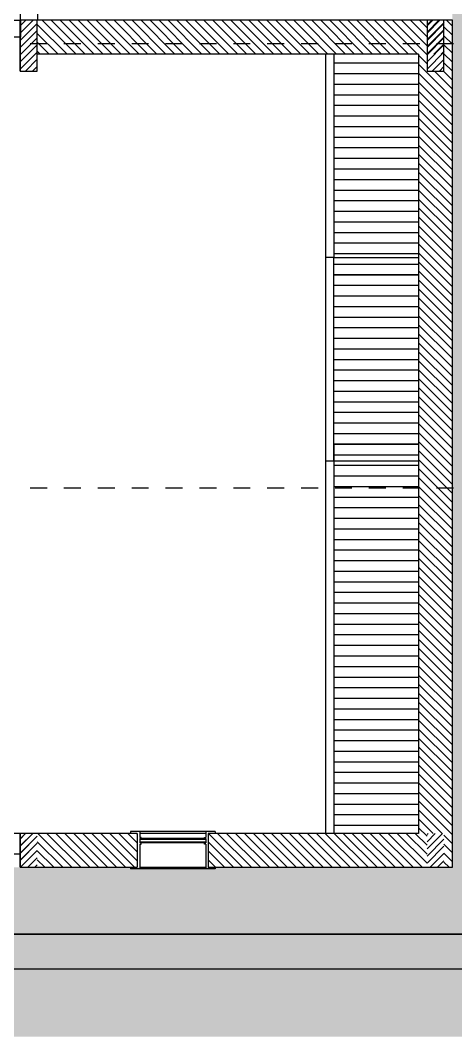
# Model space of a CAD drawing. Header units: metres. Extents: x -22 to 82, y -7 to 32.
# Drawn here: x 28.05 to 30.62, y 3.7 to 9.7 of the extents above; entities that cross this region are included whole.
import ezdxf

# ---------------------------------------------------------------- set-up
doc = ezdxf.new("R2010")
doc.units = ezdxf.units.M
doc.header["$LTSCALE"] = 2
doc.header["$MEASUREMENT"] = 0
doc.linetypes.add('BORDER', pattern=[44.45, 12.7, -6.35, 12.7, -6.35, 0, -6.35])
doc.linetypes.add('DASHDOT', pattern=[25.4, 12.7, -6.35, 0, -6.35])
for name, color, linetype in [('PDF2_-FADE-IS-AFMONT', 160, 'CONTINUOUS'), ('ZHATCH_VEREDA', 254, 'CONTINUOUS'), ('ZLINEA_DE_EJES', 6, 'BORDER'), ('ZSILUETAEDIFICIO', 253, 'CONTINUOUS')]:
    doc.layers.add(name, color=color, linetype=linetype)
pattern_1 = [(45, (-2105.56335, -1460.873097), (-0.02121320344, 0.02121320344), [])]

msp = doc.modelspace()

# ---------------------------------------------------------------- hatches: boundary and pattern name
at = {"layer": 'ZHATCH_VEREDA'}
h = msp.add_hatch(color=256, dxfattribs=at)
h.dxf.hatch_style = 1
h.paths.add_polyline_path([(31.4333, 3.7), (31.4333, 20.5), (30.6057, 20.5121), (30.6056, 4.7), (20.8054, 4.7), (20.8054, 3.7)])
at = {"layer": 'ZSILUETAEDIFICIO'}
h = msp.add_hatch(dxfattribs=at)
h.set_pattern_fill('_USER', color=256, scale=0.03, angle=45, pattern_type=0)
h.set_pattern_definition([(45, (25.70492, 10.541144), (-0.0212132, 0.0212132), [])])
h.paths.add_polyline_path([(28.0549, 9.4), (28.1549, 9.4), (28.1549, 9.7), (28.0549, 9.7)])
h = msp.add_hatch(dxfattribs=at)
h.set_pattern_fill('_USER', color=256, scale=0.03, angle=45, pattern_type=0)
h.set_pattern_definition([(45, (28.10563, 10.541144), (-0.0212132, 0.0212132), [])])
h.paths.add_polyline_path([(30.4556, 9.4), (30.5556, 9.4), (30.5556, 9.7), (30.4556, 9.7)])
h = msp.add_hatch(dxfattribs=at)
h.set_pattern_fill('_USER', color=256, scale=0.03, angle=225, pattern_type=0)
h.set_pattern_definition([(225, (32.906344, 8.558855), (0.0212132, -0.0212132), [])])
h.paths.add_polyline_path([(30.5563, 9.7), (30.4563, 9.7), (30.4563, 9.5), (30.5563, 9.5)])
h = msp.add_hatch(dxfattribs=at)
h.set_pattern_fill('_USER', color=256, scale=0.03, angle=45, pattern_type=0)
h.set_pattern_definition(pattern_1)
h.paths.add_polyline_path([(28.1549, 4.7), (28.0549, 4.7), (28.0549, 4.9), (28.1549, 4.9)])
h = msp.add_hatch(dxfattribs=at)
h.set_pattern_fill('_USER', color=256, scale=0.03, angle=45, pattern_type=0)
h.set_pattern_definition(pattern_1)
h.paths.add_polyline_path([(28.1551, 4.7), (28.0551, 4.7), (28.0551, 4.9), (28.1551, 4.9)])
h = msp.add_hatch(dxfattribs=at)
h.set_pattern_fill('_USER', color=256, scale=0.03, angle=45, pattern_type=0)
h.set_pattern_definition(pattern_1)
h.paths.add_polyline_path([(30.5556, 4.7), (30.4556, 4.7), (30.4556, 4.9), (30.5556, 4.9)])
h = msp.add_hatch(dxfattribs=at)
h.set_pattern_fill('_USER', color=256, scale=0.03, angle=45, pattern_type=0)
h.set_pattern_definition(pattern_1)
h.paths.add_polyline_path([(30.5556, 4.7), (30.4556, 4.7), (30.4556, 4.9), (30.5556, 4.9)])

# ---------------------------------------------------------------- linework, layer by layer
at = {"layer": 'PDF2_-FADE-IS-AFMONT', "const_width": 0.00849, "elevation": 0}
msp.add_lwpolyline([(14.5344, 9.3109), (14.5344, 4.3053), (31.2491, 4.3053), (31.2406, 20.5), (-18.4644, 20.5)], dxfattribs=at)
at = {"layer": 'ZLINEA_DE_EJES', "linetype": 'DASHDOT', "ltscale": 0.001}
for p, q in [((-20.6876, 9.5638, 0), (33.3816, 9.5638, 0)), ((-20.6876, 6.9404, 0), (33.3816, 6.9404, 0))]:
    msp.add_line(p, q, dxfattribs=at)
at = {"layer": 'ZSILUETAEDIFICIO', "linetype": 'Continuous'}
for p, q in [((28.0556, 9.7, 0), (28.0556, 11.9333, 0)), ((28.1556, 11.9333, 0), (28.1556, 9.7, 0)), ((28.1549, 9.6762, 0), (28.3311, 9.5, 0)), ((28.1841, 9.7, 0), (28.3841, 9.5, 0)), ((28.2372, 9.7, 0), (28.4372, 9.5, 0)), ((28.2902, 9.7, 0), (28.4902, 9.5, 0)), ((28.3432, 9.7, 0), (28.5432, 9.5, 0)), ((28.3963, 9.7, 0), (28.5963, 9.5, 0)), ((28.4493, 9.7, 0), (28.6493, 9.5, 0)), ((28.5023, 9.7, 0), (28.7023, 9.5, 0)), ((28.5554, 9.7, 0), (28.7554, 9.5, 0)), ((28.6084, 9.7, 0), (28.8084, 9.5, 0)), ((28.6614, 9.7, 0), (28.8614, 9.5, 0)), ((28.7145, 9.7, 0), (28.9145, 9.5, 0)), ((28.7675, 9.7, 0), (28.9675, 9.5, 0)), ((28.8205, 9.7, 0), (29.0205, 9.5, 0)), ((28.8736, 9.7, 0), (29.0736, 9.5, 0)), ((28.9266, 9.7, 0), (29.1266, 9.5, 0)), ((28.9796, 9.7, 0), (29.1796, 9.5, 0)), ((29.0327, 9.7, 0), (29.2327, 9.5, 0)), ((29.0857, 9.7, 0), (29.2857, 9.5, 0)), ((29.1387, 9.7, 0), (29.3387, 9.5, 0)), ((29.1918, 9.7, 0), (29.3918, 9.5, 0)), ((29.2448, 9.7, 0), (29.4448, 9.5, 0)), ((29.2978, 9.7, 0), (29.4978, 9.5, 0)), ((29.3509, 9.7, 0), (29.5509, 9.5, 0)), ((29.4039, 9.7, 0), (29.6039, 9.5, 0)), ((29.4569, 9.7, 0), (29.6569, 9.5, 0)), ((29.51, 9.7, 0), (29.71, 9.5, 0)), ((29.563, 9.7, 0), (29.763, 9.5, 0)), ((29.616, 9.7, 0), (29.816, 9.5, 0)), ((29.6691, 9.7, 0), (29.8691, 9.5, 0)), ((29.7221, 9.7, 0), (29.9221, 9.5, 0)), ((29.7751, 9.7, 0), (29.9751, 9.5, 0)), ((29.8282, 9.7, 0), (30.0282, 9.5, 0)), ((29.8812, 9.7, 0), (30.0812, 9.5, 0)), ((29.9342, 9.7, 0), (30.1342, 9.5, 0)), ((29.9873, 9.7, 0), (30.1873, 9.5, 0)), ((30.0403, 9.7, 0), (30.2403, 9.5, 0)), ((30.0933, 9.7, 0), (30.2933, 9.5, 0)), ((30.1464, 9.7, 0), (30.3464, 9.5, 0)), ((30.1994, 9.7, 0), (30.3994, 9.5, 0)), ((30.2524, 9.7, 0), (30.4556, 9.4968, 0)), ((30.3055, 9.7, 0), (30.4556, 9.5498, 0)), ((30.3585, 9.7, 0), (30.4556, 9.6029, 0)), ((30.4115, 9.7, 0), (30.4556, 9.6559, 0)), ((30.5556, 9.662, 0), (30.6056, 9.612, 0)), ((30.5706, 9.7, 0), (30.6056, 9.665, 0)), ((28.1549, 9.6231, 0), (28.2781, 9.5, 0)), ((30.5556, 9.6089, 0), (30.6056, 9.5589, 0)), ((28.1549, 9.5701, 0), (28.225, 9.5, 0)), ((30.5556, 9.5559, 0), (30.6056, 9.5059, 0)), ((28.1549, 9.5171, 0), (28.172, 9.5, 0)), ((30.4056, 9.4938, 0), (30.4556, 9.4438, 0)), ((30.5556, 9.5029, 0), (30.6056, 9.4529, 0)), ((29.9056, 9.4483, 0), (30.4056, 9.4483, 0)), ((30.4056, 9.4407, 0), (30.6056, 9.2407, 0)), ((30.5556, 9.4498, 0), (30.6056, 9.3998, 0)), ((29.9056, 9.3858, 0), (30.4056, 9.3858, 0)), ((30.4056, 9.3877, 0), (30.6056, 9.1877, 0)), ((30.4994, 9.4, 0), (30.6056, 9.2938, 0)), ((30.5524, 9.4, 0), (30.6056, 9.3468, 0)), ((29.9056, 9.3233, 0), (30.4056, 9.3233, 0)), ((30.4056, 9.3347, 0), (30.6056, 9.1347, 0)), ((29.9056, 9.2608, 0), (30.4056, 9.2608, 0)), ((30.4056, 9.2816, 0), (30.6056, 9.0816, 0)), ((29.9056, 9.1983, 0), (30.4056, 9.1983, 0)), ((30.4056, 9.2286, 0), (30.6056, 9.0286, 0)), ((29.9056, 9.1358, 0), (30.4056, 9.1358, 0)), ((30.4056, 9.1756, 0), (30.6056, 8.9756, 0)), ((30.4056, 9.1225, 0), (30.6056, 8.9225, 0)), ((29.9056, 9.0733, 0), (30.4056, 9.0733, 0)), ((30.4056, 9.0695, 0), (30.6056, 8.8695, 0)), ((29.9056, 9.0108, 0), (30.4056, 9.0108, 0)), ((30.4056, 9.0165, 0), (30.6056, 8.8165, 0)), ((29.9056, 8.9483, 0), (30.4056, 8.9483, 0)), ((30.4056, 8.9634, 0), (30.6056, 8.7634, 0)), ((29.9056, 8.8858, 0), (30.4056, 8.8858, 0)), ((30.4056, 8.9104, 0), (30.6056, 8.7104, 0)), ((29.9056, 8.8233, 0), (30.4056, 8.8233, 0)), ((30.4056, 8.8574, 0), (30.6056, 8.6574, 0)), ((29.9056, 8.7608, 0), (30.4056, 8.7608, 0)), ((30.4056, 8.8043, 0), (30.6056, 8.6043, 0)), ((30.4056, 8.7513, 0), (30.6056, 8.5513, 0)), ((29.9056, 8.6983, 0), (30.4056, 8.6983, 0)), ((30.4056, 8.6983, 0), (30.6056, 8.4983, 0)), ((30.4056, 8.6452, 0), (30.6056, 8.4452, 0)), ((29.9056, 8.6358, 0), (30.4056, 8.6358, 0)), ((30.4056, 8.5922, 0), (30.6056, 8.3922, 0)), ((29.9056, 8.5733, 0), (30.4056, 8.5733, 0)), ((30.4056, 8.5392, 0), (30.6056, 8.3392, 0)), ((29.9056, 8.5108, 0), (30.4056, 8.5108, 0)), ((30.4056, 8.4861, 0), (30.6056, 8.2861, 0)), ((29.9056, 8.4483, 0), (30.4056, 8.4483, 0)), ((30.4056, 8.4331, 0), (30.6056, 8.2331, 0)), ((29.9056, 8.3858, 0), (30.4056, 8.3858, 0)), ((30.4056, 8.3801, 0), (30.6056, 8.1801, 0)), ((29.9056, 8.3233, 0), (30.4056, 8.3233, 0)), ((30.4056, 8.327, 0), (30.6056, 8.127, 0)), ((29.9056, 8.2608, 0), (30.4056, 8.2608, 0)), ((30.4056, 8.274, 0), (30.6056, 8.074, 0)), ((30.4056, 8.221, 0), (30.6056, 8.021, 0)), ((29.9056, 8.1983, 0), (30.4056, 8.1983, 0)), ((30.4056, 8.1679, 0), (30.6056, 7.9679, 0)), ((29.9056, 8.1358, 0), (30.4056, 8.1358, 0)), ((30.4056, 8.1149, 0), (30.6056, 7.9149, 0)), ((29.9056, 8.0733, 0), (30.4056, 8.0733, 0)), ((30.4056, 8.0619, 0), (30.6056, 7.8619, 0)), ((29.9056, 8.0108, 0), (30.4056, 8.0108, 0)), ((30.4056, 8.0088, 0), (30.6056, 7.8088, 0)), ((29.9056, 7.9483, 0), (30.4056, 7.9483, 0)), ((30.4056, 7.9558, 0), (30.6056, 7.7558, 0)), ((29.9056, 7.8858, 0), (30.4056, 7.8858, 0)), ((30.4056, 7.9028, 0), (30.6056, 7.7028, 0)), ((29.9056, 7.8233, 0), (30.4056, 7.8233, 0)), ((30.4056, 7.8497, 0), (30.6056, 7.6497, 0)), ((29.9056, 7.7608, 0), (30.4056, 7.7608, 0)), ((30.4056, 7.7967, 0), (30.6056, 7.5967, 0)), ((30.4056, 7.7437, 0), (30.6056, 7.5437, 0)), ((29.9056, 7.6983, 0), (30.4056, 7.6983, 0)), ((30.4056, 7.6906, 0), (30.6056, 7.4906, 0)), ((29.9056, 7.6358, 0), (30.4056, 7.6358, 0)), ((30.4056, 7.6376, 0), (30.6056, 7.4376, 0)), ((29.9056, 7.5733, 0), (30.4056, 7.5733, 0)), ((30.4056, 7.5846, 0), (30.6056, 7.3846, 0)), ((29.9056, 7.5108, 0), (30.4056, 7.5108, 0)), ((30.4056, 7.5315, 0), (30.6056, 7.3315, 0)), ((29.9056, 7.4483, 0), (30.4056, 7.4483, 0)), ((30.4056, 7.4785, 0), (30.6056, 7.2785, 0)), ((29.9056, 7.3858, 0), (30.4056, 7.3858, 0)), ((30.4056, 7.4255, 0), (30.6056, 7.2255, 0)), ((29.9056, 7.3233, 0), (30.4056, 7.3233, 0)), ((30.4056, 7.3724, 0), (30.6056, 7.1724, 0)), ((29.9056, 7.2608, 0), (30.4056, 7.2608, 0)), ((30.4056, 7.3194, 0), (30.6056, 7.1194, 0)), ((30.4056, 7.2664, 0), (30.6056, 7.0664, 0)), ((30.4056, 7.2133, 0), (30.6056, 7.0133, 0)), ((29.9056, 7.1983, 0), (30.4056, 7.1983, 0)), ((30.4056, 7.1603, 0), (30.6056, 6.9603, 0)), ((29.9056, 7.1358, 0), (30.4056, 7.1358, 0)), ((30.4056, 7.1073, 0), (30.6056, 6.9073, 0)), ((29.9056, 7.0733, 0), (30.4056, 7.0733, 0)), ((30.4056, 7.0542, 0), (30.6056, 6.8542, 0)), ((29.9056, 7.0108, 0), (30.4056, 7.0108, 0)), ((30.4056, 7.0012, 0), (30.6056, 6.8012, 0)), ((29.9056, 6.9483, 0), (30.4056, 6.9483, 0)), ((30.4056, 6.9482, 0), (30.6056, 6.7482, 0)), ((29.9056, 6.8858, 0), (30.4056, 6.8858, 0)), ((30.4056, 6.8951, 0), (30.6056, 6.6951, 0)), ((30.4056, 6.8421, 0), (30.6056, 6.6421, 0)), ((29.9056, 6.8233, 0), (30.4056, 6.8233, 0)), ((30.4056, 6.7891, 0), (30.6056, 6.5891, 0)), ((29.9056, 6.7608, 0), (30.4056, 6.7608, 0)), ((30.4056, 6.736, 0), (30.6056, 6.536, 0)), ((29.9056, 6.6983, 0), (30.4056, 6.6983, 0)), ((30.4056, 6.683, 0), (30.6056, 6.483, 0)), ((29.9056, 6.6358, 0), (30.4056, 6.6358, 0)), ((30.4056, 6.63, 0), (30.6056, 6.43, 0)), ((29.9056, 6.5733, 0), (30.4056, 6.5733, 0)), ((30.4056, 6.5769, 0), (30.6056, 6.3769, 0)), ((29.9056, 6.5108, 0), (30.4056, 6.5108, 0)), ((30.4056, 6.5239, 0), (30.6056, 6.3239, 0)), ((29.9056, 6.4483, 0), (30.4056, 6.4483, 0)), ((30.4056, 6.4709, 0), (30.6056, 6.2709, 0)), ((29.9056, 6.3858, 0), (30.4056, 6.3858, 0)), ((30.4056, 6.4178, 0), (30.6056, 6.2178, 0)), ((30.4056, 6.3648, 0), (30.6056, 6.1648, 0)), ((29.9056, 6.3233, 0), (30.4056, 6.3233, 0)), ((30.4056, 6.3118, 0), (30.6056, 6.1118, 0)), ((29.9056, 6.2608, 0), (30.4056, 6.2608, 0)), ((30.4056, 6.2587, 0), (30.6056, 6.0587, 0)), ((29.9056, 6.1983, 0), (30.4056, 6.1983, 0)), ((30.4056, 6.2057, 0), (30.6056, 6.0057, 0)), ((29.9056, 6.1358, 0), (30.4056, 6.1358, 0)), ((30.4056, 6.1527, 0), (30.6056, 5.9527, 0)), ((29.9056, 6.0733, 0), (30.4056, 6.0733, 0)), ((30.4056, 6.0996, 0), (30.6056, 5.8996, 0)), ((29.9056, 6.0108, 0), (30.4056, 6.0108, 0)), ((30.4056, 6.0466, 0), (30.6056, 5.8466, 0)), ((29.9056, 5.9483, 0), (30.4056, 5.9483, 0)), ((30.4056, 5.9936, 0), (30.6056, 5.7936, 0)), ((30.4056, 5.9405, 0), (30.6056, 5.7405, 0)), ((29.9056, 5.8858, 0), (30.4056, 5.8858, 0)), ((30.4056, 5.8875, 0), (30.6056, 5.6875, 0)), ((29.9056, 5.8233, 0), (30.4056, 5.8233, 0)), ((30.4056, 5.8345, 0), (30.6056, 5.6345, 0)), ((29.9056, 5.7608, 0), (30.4056, 5.7608, 0)), ((30.4056, 5.7814, 0), (30.6056, 5.5814, 0)), ((30.4056, 5.7284, 0), (30.6056, 5.5284, 0)), ((29.9056, 5.6983, 0), (30.4056, 5.6983, 0)), ((30.4056, 5.6754, 0), (30.6056, 5.4754, 0)), ((29.9056, 5.6358, 0), (30.4056, 5.6358, 0)), ((30.4056, 5.6223, 0), (30.6056, 5.4223, 0)), ((29.9056, 5.5733, 0), (30.4056, 5.5733, 0)), ((30.4056, 5.5693, 0), (30.6056, 5.3693, 0)), ((29.9056, 5.5108, 0), (30.4056, 5.5108, 0)), ((30.4056, 5.5163, 0), (30.6056, 5.3163, 0)), ((30.4056, 5.4632, 0), (30.6056, 5.2632, 0)), ((29.9056, 5.4483, 0), (30.4056, 5.4483, 0)), ((30.4056, 5.4102, 0), (30.6056, 5.2102, 0)), ((29.9056, 5.3858, 0), (30.4056, 5.3858, 0)), ((30.4056, 5.3572, 0), (30.6056, 5.1572, 0)), ((29.9056, 5.3233, 0), (30.4056, 5.3233, 0)), ((30.4056, 5.3041, 0), (30.6056, 5.1041, 0)), ((29.9056, 5.2608, 0), (30.4056, 5.2608, 0)), ((30.4056, 5.2511, 0), (30.6056, 5.0511, 0)), ((29.9056, 5.1983, 0), (30.4056, 5.1983, 0)), ((30.4056, 5.1981, 0), (30.6056, 4.9981, 0)), ((29.9056, 5.1358, 0), (30.4056, 5.1358, 0)), ((30.4056, 5.145, 0), (30.6056, 4.945, 0)), ((29.9056, 5.0733, 0), (30.4056, 5.0733, 0)), ((30.4056, 5.092, 0), (30.6056, 4.892, 0)), ((29.9056, 5.0108, 0), (30.4056, 5.0108, 0)), ((30.4056, 5.039, 0), (30.5446, 4.9, 0)), ((30.4056, 4.9859, 0), (30.4916, 4.9, 0)), ((29.9056, 4.9483, 0), (30.4056, 4.9483, 0)), ((30.4056, 4.9329, 0), (30.4556, 4.8829, 0)), ((28.0549, 4.9, 0), (28.0041, 4.9, 0)), ((28.0549, 4.7793, 0), (28.0549, 4.9, 0)), ((28.1581, 4.9, 0), (28.3581, 4.7, 0)), ((28.2112, 4.9, 0), (28.4112, 4.7, 0)), ((28.2642, 4.9, 0), (28.4642, 4.7, 0)), ((28.3172, 4.9, 0), (28.5172, 4.7, 0)), ((28.3703, 4.9, 0), (28.5703, 4.7, 0)), ((28.4233, 4.9, 0), (28.6233, 4.7, 0)), ((28.4763, 4.9, 0), (28.6763, 4.7, 0)), ((28.5294, 4.9, 0), (28.7294, 4.7, 0)), ((28.5824, 4.9, 0), (28.7438, 4.7386, 0)), ((28.6354, 4.9, 0), (28.7438, 4.7916, 0)), ((28.6885, 4.9, 0), (28.7438, 4.8447, 0)), ((29.2049, 4.9113, 0), (28.7057, 4.9113, 0)), ((28.7057, 4.9113, 0), (28.7057, 4.9, 0)), ((28.7415, 4.9, 0), (28.7438, 4.8977, 0)), ((28.7603, 4.9113, 0), (28.7603, 4.8759, 0)), ((29.1503, 4.9, 0), (28.7603, 4.9, 0)), ((29.1503, 4.9113, 0), (29.1503, 4.8759, 0)), ((29.1658, 4.9, 0), (29.3658, 4.7, 0)), ((29.2049, 4.9113, 0), (29.2049, 4.9, 0)), ((29.2188, 4.9, 0), (29.4188, 4.7, 0)), ((29.2718, 4.9, 0), (29.4718, 4.7, 0)), ((29.3249, 4.9, 0), (29.5249, 4.7, 0)), ((29.3779, 4.9, 0), (29.5779, 4.7, 0)), ((29.4309, 4.9, 0), (29.6309, 4.7, 0)), ((29.484, 4.9, 0), (29.684, 4.7, 0)), ((29.537, 4.9, 0), (29.737, 4.7, 0)), ((29.59, 4.9, 0), (29.79, 4.7, 0)), ((29.6431, 4.9, 0), (29.8431, 4.7, 0)), ((29.6961, 4.9, 0), (29.8961, 4.7, 0)), ((29.7491, 4.9, 0), (29.9491, 4.7, 0)), ((29.8022, 4.9, 0), (30.0022, 4.7, 0)), ((29.8552, 4.9, 0), (30.0552, 4.7, 0)), ((29.9082, 4.9, 0), (30.1082, 4.7, 0)), ((29.9612, 4.9, 0), (30.1612, 4.7, 0)), ((30.0143, 4.9, 0), (30.2143, 4.7, 0)), ((30.0673, 4.9, 0), (30.2673, 4.7, 0)), ((30.1203, 4.9, 0), (30.3203, 4.7, 0)), ((30.1734, 4.9, 0), (30.3734, 4.7, 0)), ((30.2264, 4.9, 0), (30.4264, 4.7, 0)), ((30.2794, 4.9, 0), (30.4556, 4.7238, 0)), ((30.3325, 4.9, 0), (30.4556, 4.7768, 0)), ((30.3855, 4.9, 0), (30.4556, 4.8299, 0)), ((30.5556, 4.889, 0), (30.6056, 4.839, 0)), ((28.1549, 4.8502, 0), (28.3051, 4.7, 0)), ((28.7677, 4.8434, 0), (28.7603, 4.8434, 0)), ((28.7603, 4.8368, 0), (28.7603, 4.6903, 0)), ((28.7603, 4.8368, 0), (28.7677, 4.8368, 0)), ((28.7677, 4.8368, 0), (28.7677, 4.8434, 0)), ((29.1428, 4.8368, 0), (29.1428, 4.8434, 0)), ((29.1428, 4.8434, 0), (29.1503, 4.8434, 0)), ((29.1503, 4.8368, 0), (29.1428, 4.8368, 0)), ((29.1503, 4.8368, 0), (29.1503, 4.6903, 0)), ((29.1635, 4.8493, 0), (29.3127, 4.7, 0)), ((30.5556, 4.8359, 0), (30.6056, 4.7859, 0)), ((28.0041, 4.7793, 0), (28.0549, 4.7793, 0)), ((28.1549, 4.7971, 0), (28.2521, 4.7, 0)), ((28.1549, 4.7441, 0), (28.199, 4.7, 0)), ((29.1635, 4.7962, 0), (29.2597, 4.7, 0)), ((29.1635, 4.7432, 0), (29.2067, 4.7, 0)), ((30.5556, 4.7829, 0), (30.6056, 4.7329, 0)), ((28.7057, 4.7, 0), (28.7057, 4.6903, 0)), ((29.2049, 4.6903, 0), (28.7057, 4.6903, 0)), ((28.7603, 4.7, 0), (29.1503, 4.7, 0)), ((29.2049, 4.7, 0), (29.2049, 4.6903, 0)), ((30.5556, 4.7299, 0), (30.5855, 4.7, 0))]:
    msp.add_line(p, q, dxfattribs=at)
at = {"layer": 'ZSILUETAEDIFICIO'}
for p, q in [((25.7556, 9.7, 0), (28.0556, 9.7, 0)), ((28.0549, 9.4, 0), (28.0549, 9.7, 0)), ((30.6056, 9.7, 0), (28.0556, 9.7, 0)), ((30.6056, 4.7, 0), (30.6056, 9.7, 0)), ((30.4056, 9.5, 0), (28.1549, 9.5, 0)), ((28.1549, 9.4, 0), (28.1549, 9.5, 0)), ((29.8556, 9.5), (29.8556, 8.3, 0)), ((29.9056, 9.5), (29.9056, 8.3, 0)), ((30.4056, 9.5, 0), (30.4056, 4.9, 0)), ((28.0549, 9.4, 0), (28.1549, 9.4, 0)), ((29.9056, 8.3, 0), (29.8556, 8.3, 0)), ((29.8556, 8.3, 0), (29.8556, 7.1, 0)), ((29.9056, 8.3, 0), (30.4056, 8.3, 0)), ((29.9056, 8.2, 0), (29.9056, 8.3, 0)), ((29.9056, 7.1, 0), (29.9056, 8.3, 0)), ((29.9056, 7.2, 0), (29.9056, 8.2, 0)), ((29.9056, 8.2, 0), (30.4056, 8.2, 0)), ((29.9056, 7.2, 0), (30.4056, 7.2, 0)), ((29.9056, 7.2, 0), (29.9056, 7.1, 0)), ((29.8556, 7.1, 0), (29.8556, 4.9, 0)), ((29.8556, 7.1, 0), (29.9056, 7.1, 0)), ((29.9056, 7.1, 0), (29.9056, 4.9, 0)), ((29.9056, 7.1, 0), (30.4056, 7.1, 0)), ((28.0549, 4.9, 0), (28.0549, 4.7, 0)), ((28.7438, 4.9, 0), (28.0549, 4.9, 0)), ((28.7438, 4.9, 0), (28.7438, 4.7, 0)), ((28.7603, 4.8693, 0), (28.7603, 4.8434, 0)), ((29.1503, 4.8693, 0), (29.1503, 4.8434, 0)), ((30.4056, 4.9, 0), (29.1635, 4.9, 0)), ((29.1635, 4.9, 0), (29.1635, 4.7, 0)), ((28.0549, 4.7, 0), (28.0549, 4.8, 0)), ((28.0549, 4.7, 0), (28.7438, 4.7, 0)), ((29.1635, 4.7, 0), (30.6056, 4.7, 0)), ((20.2056, 4.1005), (31.2056, 4.1005))]:
    msp.add_line(p, q, dxfattribs=at)
at = {"layer": 'ZSILUETAEDIFICIO', "color": 252, "ltscale": 2}
msp.add_line((28.7438, 4.7, 0), (28.7438, 4.7, 0), dxfattribs=at)
msp.add_line((28.7438, 4.7, 0), (28.7438, 4.7, 0), dxfattribs=at)
msp.add_line((28.7438, 4.7, 0), (28.7438, 4.7, 0), dxfattribs=at)
at = {"layer": 'ZSILUETAEDIFICIO', "ltscale": 0.5}
msp.add_line((20.2056, 4.1), (30.6056, 4.1), dxfattribs=at)
at = {"layer": 'ZSILUETAEDIFICIO', "linetype": 'Continuous', "elevation": 0}
msp.add_lwpolyline([(28.0563, 9.7), (28.0563, 9.6002), (28.0064, 9.6002), (28.0064, 9.6566), (27.9934, 9.6566), (27.9934, 9.6865), (28.0064, 9.6865), (28.0064, 9.7)], close=True, dxfattribs=at)
at = {"layer": 'ZSILUETAEDIFICIO', "elevation": 0}
for points in [[(28.0549, 9.4), (28.1549, 9.4), (28.1549, 9.7), (28.0549, 9.7)], [(30.4556, 9.4), (30.5556, 9.4), (30.5556, 9.7), (30.4556, 9.7)]]:
    msp.add_lwpolyline(points, close=True, dxfattribs=at)
at = {"layer": 'ZSILUETAEDIFICIO', "linetype": 'Continuous', "elevation": 0}
for points in [[(28.7603, 4.8693), (28.7603, 4.8693), (28.7677, 4.8693), (28.7677, 4.8759), (28.7603, 4.8759)], [(29.1503, 4.8693), (28.7603, 4.8693)], [(29.1503, 4.864), (28.7603, 4.864)], [(29.1503, 4.8693), (29.1503, 4.8693), (29.1428, 4.8693), (29.1428, 4.8759), (29.1503, 4.8759)], [(29.1503, 4.8492), (28.7603, 4.8492)], [(29.1503, 4.8434), (28.7603, 4.8434)]]:
    msp.add_lwpolyline(points, dxfattribs=at)

doc.saveas('drawing.dxf')
